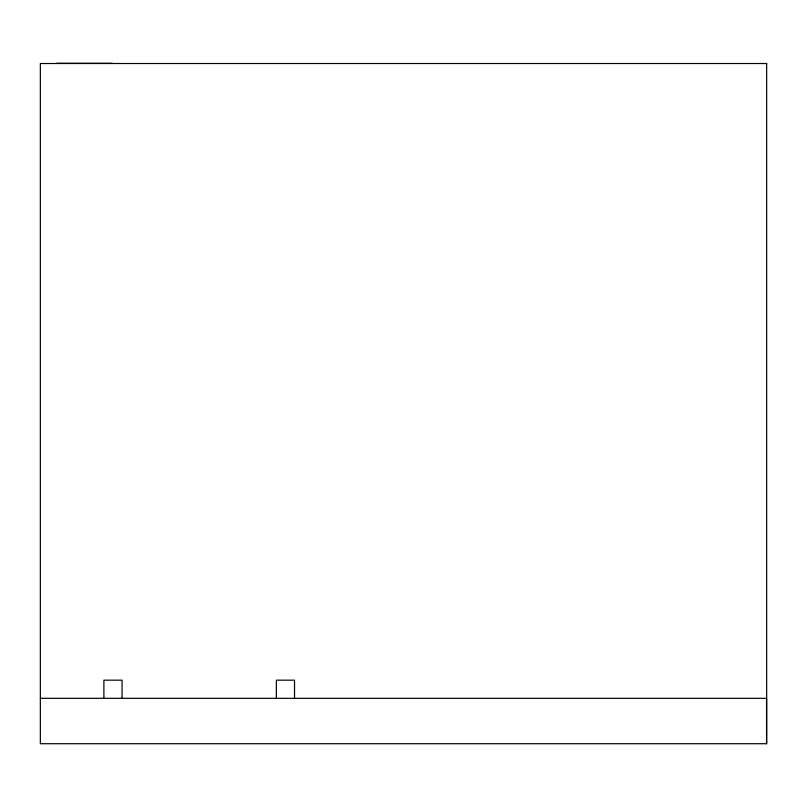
<?xml version="1.0" encoding="UTF-8"?>
<svg xmlns="http://www.w3.org/2000/svg" width="807" height="807" viewBox="0 0 807 807"><rect width="100%" height="100%" fill="white"/><g stroke="black" fill="none" stroke-linecap="round" stroke-linejoin="round"><path stroke-width="1.21" d="M56.682 63.289L112.274 63.289M40.35 698.317L766.559 698.317L766.559 743.711M294.525 698.317L294.525 680.17L276.367 680.17L276.367 698.317M122.049 698.317L122.049 680.17L103.891 680.17L103.891 698.317M766.65 63.521L40.35 63.521L40.35 743.711L766.65 743.711L766.65 63.521"/></g></svg>
